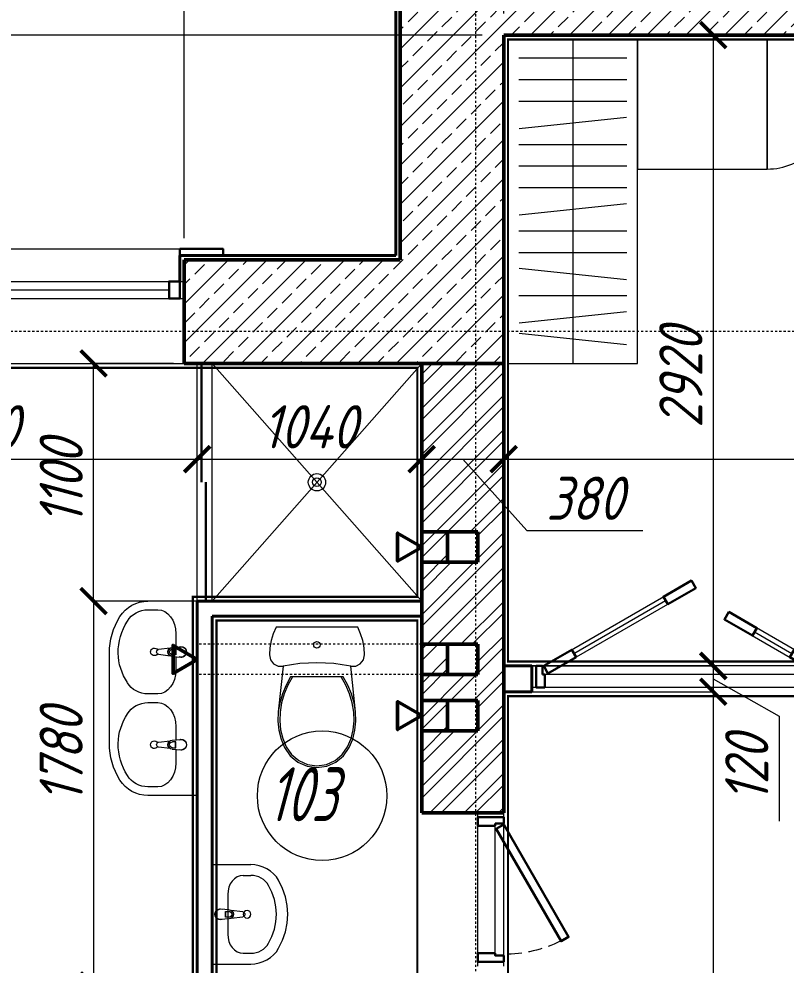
# Model space of a CAD drawing. Header units: millimetres. Extents: x 54 to 1314, y 20 to 614.
# Drawn here: x 179.57 to 215.1, y 526.27 to 570.07 of the extents above; entities that cross this region are included whole.
import ezdxf

# ---------------------------------------------------------------- set-up
doc = ezdxf.new("R2010")
doc.units = ezdxf.units.MM
for name, pattern in [('ACAD_ISO02W100', [15, 12, -3]), ('CENTER2', [1.125, 0.75, -0.125, 0.125, -0.125]), ('невидимая', [9.525, 6.35, -3.175])]:
    doc.linetypes.add(name, pattern=pattern)
for name, color, linetype, lineweight in [('A_ДВЕРИ', 106, 'Continuous', 30), ('A_ОКНА', 4, 'Continuous', 13), ('A_ПЕРЕГОР', 213, 'Continuous', 40), ('A_РАЗМ.ОСНОВНЫЕ', 4, 'Continuous', 13), ('A_САНТЕХ', 42, 'Continuous', 13), ('A_СТЕНЫ', 13, 'Continuous', 50), ('А_ВТОРОЙ ПЛАН', 241, 'Continuous', 9), ('А_КИРПИЧ ОБЛИЦ.', 250, 'Continuous', 30), ('А_МАРК.ПОМЕЩЕНИЙ', 173, 'Continuous', 20), ('А_МЕБЕЛЬ', 36, 'Continuous', 9), ('А_МОНОЛИТНЫЙ Ж.Б.', 5, 'Continuous', 50), ('А_НЕВИДИМЫЕ', 8, 'ACAD_ISO02W100', 9), ('А_ОК.ПЕРЕПЛЕТ', 4, 'Continuous', 30), ('А_ПЕРВЫЙ ПЛАН', 102, 'Continuous', 15), ('А_САНТЕХ', 151, 'Continuous', 13), ('А_СТЕНЫ ГАЗОБЕТОН', 5, 'Continuous', 50), ('А_СТЕНЫ КИРПИЧ', 5, 'Continuous', 50), ('А_ШТУКАТУРКА ФАСАД', 7, 'Continuous', 15), ('ОСИ', 40, 'CENTER2', 18)]:
    doc.layers.add(name, color=color, linetype=linetype, lineweight=lineweight)
doc.styles.add('ROMANS', font='romans.shx', dxfattribs={"width": 0.8, "oblique": 15})
doc.styles.add('SPDS', font='romans.shx', dxfattribs={"width": 0.85, "oblique": 15})
doc.dimstyles.new('100', dxfattribs={"dimtxt": 2, "dimasz": 1.2, "dimexe": 0, "dimexo": 1, "dimgap": 0.5, "dimtad": 1, "dimdec": 0, "dimlfac": 100, "dimdsep": 46, "dimtxsty": 'ROMANS', "dimblk1": 'ARCHTICK', "dimblk2": 'ARCHTICK', "dimsah": 1, "dimcen": 2, "dimclrd": 256, "dimclre": 256, "dimclrt": 256, "dimadec": 0, "dimazin": 2, "dimtfac": 1, "dimtdec": 0, "dimtmove": 1, "dimatfit": 3, "dimfxl": 1, "dimtvp": 1.5, "dimtolj": 1, "dimtzin": 0, "dimlwd": -1, "dimlwe": -1, "dimarcsym": 0})

# ---------------------------------------------------------------- blocks, each defined once
blk = doc.blocks.new('УН.')
at = {"layer": 'A_САНТЕХ'}
for p, q in [((2566.758, 1201.264), (2566.624, 1200.956)), ((2570.536, 1201.264), (2566.758, 1201.264)), ((2570.671, 1200.956), (2570.536, 1201.264)), ((2566.526, 1200.635), (2566.467, 1200.304)), ((2566.624, 1200.956), (2566.526, 1200.635)), ((2570.768, 1200.635), (2570.671, 1200.956)), ((2570.828, 1200.304), (2570.768, 1200.635)), ((2566.467, 1200.304), (2566.447, 1199.969)), ((2570.847, 1199.969), (2570.828, 1200.304)), ((2566.447, 1199.969), (2566.499, 1199.742)), ((2566.499, 1199.742), (2566.642, 1199.559)), ((2570.652, 1199.559), (2570.796, 1199.742)), ((2570.796, 1199.742), (2570.847, 1199.969)), ((2566.642, 1199.559), (2566.851, 1199.455)), ((2566.851, 1199.455), (2567.085, 1199.45)), ((2567.085, 1199.45), (2566.857, 1197.334)), ((2570.21, 1199.45), (2570.443, 1199.455)), ((2570.438, 1197.334), (2570.21, 1199.45)), ((2570.443, 1199.455), (2570.652, 1199.559)), ((2567.426, 1198.957), (2567.215, 1198.578)), ((2567.522, 1198.957), (2567.304, 1198.578)), ((2569.868, 1198.957), (2567.426, 1198.957)), ((2569.991, 1198.578), (2569.772, 1198.957)), ((2570.08, 1198.578), (2569.868, 1198.957)), ((2567.215, 1198.578), (2567.048, 1198.178)), ((2567.304, 1198.578), (2567.132, 1198.176)), ((2570.162, 1198.176), (2569.991, 1198.578)), ((2570.247, 1198.178), (2570.08, 1198.578)), ((2567.048, 1198.178), (2566.928, 1197.761)), ((2567.132, 1198.176), (2567.009, 1197.756)), ((2570.285, 1197.756), (2570.162, 1198.176)), ((2570.367, 1197.761), (2570.247, 1198.178)), ((2566.928, 1197.761), (2566.857, 1197.334)), ((2567.009, 1197.756), (2566.937, 1197.325)), ((2570.358, 1197.325), (2570.285, 1197.756)), ((2570.438, 1197.334), (2570.367, 1197.761)), ((2566.857, 1197.334), (2566.842, 1196.911)), ((2566.937, 1197.325), (2566.922, 1196.914)), ((2570.372, 1196.914), (2570.358, 1197.325)), ((2570.453, 1196.911), (2570.438, 1197.334)), ((2566.842, 1196.911), (2566.887, 1196.49)), ((2566.922, 1196.914), (2566.966, 1196.504)), ((2570.329, 1196.504), (2570.372, 1196.914)), ((2570.408, 1196.49), (2570.453, 1196.911)), ((2566.887, 1196.49), (2566.991, 1196.08)), ((2566.966, 1196.504), (2567.067, 1196.105)), ((2570.227, 1196.105), (2570.329, 1196.504)), ((2570.304, 1196.08), (2570.408, 1196.49)), ((2566.991, 1196.08), (2567.152, 1195.688)), ((2567.067, 1196.105), (2567.224, 1195.724)), ((2570.07, 1195.724), (2570.227, 1196.105)), ((2570.143, 1195.688), (2570.304, 1196.08)), ((2567.152, 1195.688), (2567.413, 1195.308)), ((2567.224, 1195.724), (2567.472, 1195.362)), ((2567.413, 1195.308), (2567.768, 1195.014)), ((2567.472, 1195.362), (2567.81, 1195.082)), ((2569.485, 1195.082), (2569.823, 1195.362)), ((2569.527, 1195.014), (2569.882, 1195.308)), ((2569.823, 1195.362), (2570.07, 1195.724)), ((2569.882, 1195.308), (2570.143, 1195.688)), ((2567.768, 1195.014), (2568.19, 1194.828)), ((2567.81, 1195.082), (2568.212, 1194.905)), ((2568.212, 1194.905), (2568.647, 1194.844)), ((2568.647, 1194.844), (2569.083, 1194.905)), ((2569.083, 1194.905), (2569.485, 1195.082)), ((2569.105, 1194.828), (2569.527, 1195.014)), ((2568.19, 1194.828), (2568.647, 1194.764)), ((2568.647, 1194.764), (2569.105, 1194.828))]:
    blk.add_line(p, q, dxfattribs=at)
blk.add_lwpolyline([(2570.21, 1199.45), (2569.823, 1199.519), (2569.433, 1199.568), (2569.04, 1199.597), (2568.647, 1199.607), (2568.254, 1199.597), (2567.862, 1199.568), (2567.472, 1199.519), (2567.085, 1199.45)], dxfattribs=at)
blk.add_circle((2568.647, 1200.438), 0.15, dxfattribs=at)
blk = doc.blocks.new('УМ.')
at = {"layer": 'A_САНТЕХ'}
for p, q in [((2574.897, 1190.064), (2573.115, 1190.064)), ((2574.897, 1190.064), (2574.897, 1185.464)), ((2573.472, 1189.564), (2573.115, 1189.564)), ((2574.179, 1188.675), (2574.179, 1186.853)), ((2573.485, 1187.875), (2574.015, 1187.941)), ((2574.11, 1187.974), (2574.513, 1188.003)), ((2574.28, 1187.9), (2574.131, 1187.9)), ((2574.273, 1187.628), (2574.273, 1187.9)), ((2574.28, 1187.628), (2574.28, 1187.9)), ((2574.513, 1188.003), (2574.562, 1188.002)), ((2574.015, 1187.587), (2573.485, 1187.653)), ((2574.11, 1187.554), (2574.513, 1187.525)), ((2574.131, 1187.628), (2574.28, 1187.628)), ((2574.513, 1187.525), (2574.563, 1187.526)), ((2574.18, 1186.853), (2574.179, 1186.853)), ((2573.472, 1185.964), (2573.115, 1185.964)), ((2574.897, 1185.464), (2573.115, 1185.464))]:
    blk.add_line(p, q, dxfattribs=at)
for points in [[(2571.821, 1189.338), (2571.926, 1189.495), (2572.053, 1189.638), (2572.199, 1189.763), (2572.362, 1189.869), (2572.538, 1189.953), (2572.725, 1190.014), (2572.918, 1190.052), (2573.115, 1190.064)], [(2571.821, 1186.191), (2571.638, 1186.562), (2571.505, 1186.953), (2571.424, 1187.355), (2571.397, 1187.764), (2571.424, 1188.173), (2571.505, 1188.576), (2571.638, 1188.966), (2571.821, 1189.338)], [(2572.287, 1189.099), (2572.354, 1189.2), (2572.436, 1189.291), (2572.529, 1189.371), (2572.633, 1189.439), (2572.746, 1189.493), (2572.865, 1189.532), (2572.989, 1189.556), (2573.115, 1189.564)], [(2573.472, 1189.564), (2573.61, 1189.547), (2573.743, 1189.497), (2573.865, 1189.414), (2573.972, 1189.304), (2574.06, 1189.169), (2574.126, 1189.015), (2574.166, 1188.849), (2574.18, 1188.675)], [(2572.287, 1186.429), (2572.132, 1186.745), (2572.019, 1187.076), (2571.95, 1187.417), (2571.928, 1187.764), (2571.95, 1188.111), (2572.019, 1188.453), (2572.132, 1188.784), (2572.287, 1189.099)], [(2574.18, 1186.853), (2574.166, 1186.68), (2574.126, 1186.513), (2574.06, 1186.359), (2573.972, 1186.225), (2573.865, 1186.114), (2573.743, 1186.032), (2573.61, 1185.981), (2573.472, 1185.964)], [(2573.115, 1185.464), (2572.918, 1185.477), (2572.725, 1185.514), (2572.538, 1185.575), (2572.362, 1185.66), (2572.199, 1185.765), (2572.053, 1185.891), (2571.926, 1186.033), (2571.821, 1186.191)], [(2573.115, 1185.964), (2572.989, 1185.972), (2572.865, 1185.996), (2572.746, 1186.035), (2572.633, 1186.089), (2572.529, 1186.157), (2572.436, 1186.237), (2572.354, 1186.328), (2572.287, 1186.429)]]:
    blk.add_lwpolyline(points, dxfattribs=at)
blk.add_circle((2573.286, 1187.764), 0.175, dxfattribs=at)
for centre, radius, start, end in [((2573.499, 1187.764), 0.112, 97.1389, 262.8611), ((2574.129, 1187.764), 0.211, 95.1696, 264.8304), ((2574.136, 1187.764), 0.211, 95.1696, 264.8304), ((2574.131, 1187.764), 0.136, 90, 270), ((2574.529, 1187.764), 0.25, 249.2856, 110.7144), ((2574.529, 1187.764), 0.24, 278.1033, 82.1626)]:
    blk.add_arc(centre, radius, start, end, dxfattribs=at)
blk = doc.blocks.new('раковина дуплет')
at = {"layer": 'A_САНТЕХ'}
for p, q in [((1604.08, -10140.353), (1599.901, -10140.353)), ((1597.491, -10144.417), (1597.491, -10142.141)), ((1597.893, -10142.141), (1597.893, -10142.596)), ((1601.79, -10142.596), (1601.79, -10142.141)), ((1602.192, -10142.141), (1602.192, -10142.596)), ((1606.089, -10142.596), (1606.089, -10142.141)), ((1606.491, -10144.417), (1606.491, -10142.141)), ((1599.664, -10143.163), (1599.731, -10142.634)), ((1599.953, -10142.634), (1600.019, -10143.163)), ((1604.029, -10142.634), (1603.962, -10143.163)), ((1604.317, -10143.163), (1604.251, -10142.634)), ((1599.001, -10143.438), (1599.619, -10143.438)), ((1599.632, -10143.259), (1599.603, -10143.661)), ((1599.706, -10143.28), (1599.706, -10143.429)), ((1599.706, -10143.422), (1599.978, -10143.422)), ((1599.706, -10143.429), (1599.978, -10143.429)), ((1599.978, -10143.429), (1599.978, -10143.28)), ((1600.052, -10143.259), (1600.081, -10143.661)), ((1600.065, -10143.438), (1600.681, -10143.438)), ((1603.3, -10143.438), (1603.917, -10143.438)), ((1603.93, -10143.259), (1603.901, -10143.661)), ((1604.004, -10143.429), (1604.004, -10143.28)), ((1604.276, -10143.422), (1604.004, -10143.422)), ((1604.276, -10143.429), (1604.004, -10143.429)), ((1604.276, -10143.28), (1604.276, -10143.429)), ((1604.35, -10143.259), (1604.379, -10143.661)), ((1604.363, -10143.438), (1604.98, -10143.438)), ((1599.603, -10143.661), (1599.604, -10143.712)), ((1600.081, -10143.661), (1600.08, -10143.711)), ((1603.901, -10143.661), (1603.902, -10143.711)), ((1604.379, -10143.661), (1604.378, -10143.712)), ((1597.491, -10144.417), (1606.491, -10144.417))]:
    blk.add_line(p, q, dxfattribs=at)
for centre, radius, start, end in [((1599.842, -10142.435), 0.175, 301.6368, 238.3632), ((1604.14, -10142.435), 0.175, 301.6368, 238.3632), ((1599.842, -10142.648), 0.112, 7.1389, 172.8611), ((1604.14, -10142.648), 0.112, 7.1389, 172.8611), ((1599.842, -10143.278), 0.211, 5.1696, 174.8304), ((1599.842, -10143.284), 0.211, 5.1696, 174.8304), ((1599.842, -10143.28), 0.136, 0, 180), ((1604.14, -10143.278), 0.211, 5.1696, 174.8304), ((1604.14, -10143.284), 0.211, 5.1696, 174.8304), ((1604.14, -10143.28), 0.136, 0, 180), ((1599.842, -10143.678), 0.25, 159.2856, 20.7144), ((1604.14, -10143.678), 0.25, 159.2856, 20.7144), ((1599.842, -10143.678), 0.24, 188.1033, 352.1626), ((1604.14, -10143.678), 0.24, 187.8374, 351.8967)]:
    blk.add_arc(centre, radius, start, end, dxfattribs=at)
for centre, major_axis, ratio, start_param, end_param in [((1599.901, -10143.604), (0, -3.251), 0.98865, 3.141593, 3.698192), ((1604.08, -10143.604), (0, -3.251), 0.98865, 2.584993, 3.141593), ((1599.001, -10142.141), (0, -1.528), 0.98865, 3.698192, 4.712389), ((1599.901, -10143.604), (0, -2.845), 0.98865, 3.141593, 3.698192), ((1599.841, -10143.391), (0, -2.632), 0.98865, 2.561846, 3.118445), ((1604.14, -10143.391), (0, -2.632), 0.98865, 3.164769, 3.721368), ((1604.08, -10143.604), (0, -2.845), 0.98865, 2.584993, 3.141593), ((1604.98, -10142.141), (0, -1.528), 0.98865, 1.570796, 2.584993), ((1599.001, -10142.141), (0, -1.122), 0.98865, 3.698192, 4.712389), ((1600.681, -10142.141), (0, -1.122), 0.98865, 1.570796, 2.584993), ((1603.3, -10142.141), (0, -1.122), 0.98865, 3.698192, 4.712389), ((1604.98, -10142.141), (0, -1.122), 0.98865, 1.570796, 2.584993), ((1599.001, -10142.596), (1.109, 0), 0.758611, 3.141593, 4.712389), ((1600.681, -10142.596), (1.109, 0), 0.758611, 4.712389, 6.283185), ((1603.3, -10142.596), (1.109, 0), 0.758611, 3.141593, 4.712389), ((1604.98, -10142.596), (1.109, 0), 0.758611, 4.712389, 6.283185)]:
    blk.add_ellipse(centre, major_axis=major_axis, ratio=ratio, start_param=start_param, end_param=end_param, dxfattribs=at)
blk = doc.blocks.new('Двери 710х2100')
at = {"layer": 'A_ДВЕРИ', "lineweight": 9}
for p, q in [((-1, -6.5), (-1, 0.6)), ((0.2, -6.5), (0.2, 0.6)), ((-0.6, -6), (-0.6, 0.1))]:
    blk.add_line(p, q, dxfattribs=at)
at = {"layer": 'A_ДВЕРИ'}
for points in [[(-1, 0.05), (-4, -5.146), (-3.654, -5.346), (-0.654, -0.15)], [(-0.6, 0.1), (-0.6, 0), (0.2, 0), (0.2, 0.4), (-1, 0.4), (-1, 0.1)]]:
    blk.add_lwpolyline(points, close=True, dxfattribs=at)
blk.add_lwpolyline([(-1, -6), (-0.6, -6), (-0.6, -5.9), (0.2, -5.9), (0.2, -6.3), (-1, -6.3), (-1, -6)], dxfattribs=at)
at = {"layer": 'A_ДВЕРИ', "linetype": 'невидимая', "lineweight": 9, "ltscale": 0.1}
blk.add_arc((-1, 0.05), 6, 243.8225, 270, dxfattribs=at)
blk = doc.blocks.new('Дв 2 ст 14х21')
at = {"layer": 'A_ДВЕРИ', "color": 4, "lineweight": 20}
for p, q in [((1.349, 1.577), (5.593, 4.027)), ((9.719, 2.577), (11.451, 1.577))]:
    blk.add_line(p, q, dxfattribs=at)
at = {"layer": 'A_ДВЕРИ', "lineweight": 9}
for p, q in [((13.4, 1), (-0.6, 1)), ((12.9, 0.6), (-0.1, 0.6)), ((13.4, 0), (-0.6, 0))]:
    blk.add_line(p, q, dxfattribs=at)
for points in [[(-0.05, 1), (6.792, 4.95), (6.992, 4.604), (0.15, 0.654)], [(12.85, 1), (8.52, 3.5), (8.32, 3.154), (12.65, 0.654)]]:
    blk.add_lwpolyline(points, close=True, dxfattribs=at)
at = {"layer": 'A_ДВЕРИ'}
for points in [[(5.693, 3.854), (6.992, 4.604), (6.792, 4.95), (5.493, 4.2)], [(8.52, 3.5), (9.819, 2.75), (9.619, 2.404), (8.32, 3.154)], [(0.15, 0.654), (1.449, 1.404), (1.249, 1.75), (-0.05, 1)], [(11.551, 1.75), (12.85, 1), (12.65, 0.654), (11.351, 1.404)], [(-0.1, 0.6), (0, 0.6), (0, 0), (-0.4, 0), (-0.4, 1), (-0.1, 1)]]:
    blk.add_lwpolyline(points, close=True, dxfattribs=at)
blk.add_lwpolyline([(12.9, 1), (12.9, 0.6), (12.8, 0.6), (12.8, 0), (13.2, 0), (13.2, 1), (12.9, 1)], dxfattribs=at)
blk = doc.blocks.new('_ARCHTICK')
at = {"color": 0, "linetype": 'ByBlock', "const_width": 0.15}
blk.add_lwpolyline([(-0.5, -0.5), (0.5, 0.5)], dxfattribs=at)
blk = doc.blocks.new('*D272')
at = {"layer": 'A_РАЗМ.ОСНОВНЫЕ', "transparency": 16777216}
for p, q in [((209.525, 569.317), (211.73, 569.317)), ((211.73, 569.317), (211.73, 540.117)), ((203.025, 540.117), (211.73, 540.117))]:
    blk.add_line(p, q, dxfattribs=at)
at = {"layer": 'Defpoints', "color": 0, "transparency": 16777216}
for p in [(208.525, 569.317), (202.025, 540.117), (211.73, 540.117)]:
    blk.add_point(p, dxfattribs=at)
at = {"layer": 'A_РАЗМ.ОСНОВНЫЕ', "transparency": 16777216, "xscale": 1.2, "yscale": 1.2, "zscale": 1.2}
for p, rotation in [((211.73, 569.317), 90), ((211.73, 540.117), 270)]:
    blk.add_blockref('_ARCHTICK', p, dxfattribs=dict(at, rotation=rotation))
at = {"layer": 'A_РАЗМ.ОСНОВНЫЕ', "transparency": 16777216, "insert": (210.23, 553.458), "char_height": 2, "attachment_point": 5, "rotation": 90, "style": 'ROMANS'}
blk.add_mtext('\\A1;2920', dxfattribs=at)
blk = doc.blocks.new('*D273')
at = {"layer": 'A_РАЗМ.ОСНОВНЫЕ', "transparency": 16777216}
for p, q in [((203.025, 540.117), (211.73, 540.117)), ((211.73, 540.117), (211.73, 538.917)), ((211.73, 539.517), (214.78, 537.79)), ((203.025, 538.917), (211.73, 538.917)), ((214.78, 537.79), (214.78, 532.927))]:
    blk.add_line(p, q, dxfattribs=at)
at = {"layer": 'Defpoints', "color": 0, "transparency": 16777216}
for p in [(202.025, 540.117), (202.025, 538.917), (211.73, 538.917)]:
    blk.add_point(p, dxfattribs=at)
at = {"layer": 'A_РАЗМ.ОСНОВНЫЕ', "transparency": 16777216, "xscale": 1.2, "yscale": 1.2, "zscale": 1.2}
for p, rotation in [((211.73, 540.117), 90), ((211.73, 538.917), 270)]:
    blk.add_blockref('_ARCHTICK', p, dxfattribs=dict(at, rotation=rotation))
at = {"layer": 'A_РАЗМ.ОСНОВНЫЕ', "transparency": 16777216, "insert": (213.28, 535.358), "char_height": 2, "attachment_point": 5, "rotation": 90, "style": 'ROMANS'}
blk.add_mtext('\\A1;120', dxfattribs=at)
blk = doc.blocks.new('*D274')
at = {"layer": 'A_РАЗМ.ОСНОВНЫЕ', "transparency": 16777216}
for p, q in [((203.025, 538.917), (211.73, 538.917)), ((211.73, 538.917), (211.73, 451.717)), ((210.225, 451.717), (211.73, 451.717))]:
    blk.add_line(p, q, dxfattribs=at)
at = {"layer": 'Defpoints', "color": 0, "transparency": 16777216}
for p in [(202.025, 538.917), (209.225, 451.717), (211.73, 451.717)]:
    blk.add_point(p, dxfattribs=at)
at = {"layer": 'A_РАЗМ.ОСНОВНЫЕ', "transparency": 16777216, "xscale": 1.2, "yscale": 1.2, "zscale": 1.2}
for p, rotation in [((211.73, 538.917), 90), ((211.73, 451.717), 270)]:
    blk.add_blockref('_ARCHTICK', p, dxfattribs=dict(at, rotation=rotation))
at = {"layer": 'A_РАЗМ.ОСНОВНЫЕ', "transparency": 16777216, "insert": (210.23, 487.833), "char_height": 2, "attachment_point": 5, "rotation": 90, "style": 'ROMANS'}
blk.add_mtext('\\A1;8720', dxfattribs=at)
blk = doc.blocks.new('*D275')
at = {"layer": 'A_РАЗМ.ОСНОВНЫЕ', "transparency": 16777216}
for p, q in [((159.025, 553.117), (159.025, 549.686)), ((159.025, 549.686), (187.825, 549.686)), ((187.825, 544.117), (187.825, 549.686))]:
    blk.add_line(p, q, dxfattribs=at)
at = {"layer": 'Defpoints', "color": 0, "transparency": 16777216}
for p in [(159.025, 554.117), (187.825, 549.686), (187.825, 543.117)]:
    blk.add_point(p, dxfattribs=at)
at = {"layer": 'A_РАЗМ.ОСНОВНЫЕ', "transparency": 16777216, "xscale": 1.2, "yscale": 1.2, "zscale": 1.2, "rotation": 180}
blk.add_blockref('_ARCHTICK', (159.025, 549.686), dxfattribs=at)
at = {"layer": 'A_РАЗМ.ОСНОВНЫЕ', "transparency": 16777216, "xscale": 1.2, "yscale": 1.2, "zscale": 1.2}
blk.add_blockref('_ARCHTICK', (187.825, 549.686), dxfattribs=at)
at = {"layer": 'A_РАЗМ.ОСНОВНЫЕ', "transparency": 16777216, "insert": (177.184, 551.186), "char_height": 2, "attachment_point": 5, "style": 'ROMANS'}
blk.add_mtext('\\A1;2880', dxfattribs=at)
blk = doc.blocks.new('*D276')
at = {"layer": 'A_РАЗМ.ОСНОВНЫЕ', "transparency": 16777216}
for p, q in [((186.825, 543.117), (183.029, 543.117)), ((183.029, 543.117), (183.029, 525.317)), ((186.825, 525.317), (183.029, 525.317))]:
    blk.add_line(p, q, dxfattribs=at)
at = {"layer": 'Defpoints', "color": 0, "transparency": 16777216}
for p in [(187.825, 543.117), (183.029, 525.317), (187.825, 525.317)]:
    blk.add_point(p, dxfattribs=at)
at = {"layer": 'A_РАЗМ.ОСНОВНЫЕ', "transparency": 16777216, "xscale": 1.2, "yscale": 1.2, "zscale": 1.2}
for p, rotation in [((183.029, 543.117), 90), ((183.029, 525.317), 270)]:
    blk.add_blockref('_ARCHTICK', p, dxfattribs=dict(at, rotation=rotation))
at = {"layer": 'A_РАЗМ.ОСНОВНЫЕ', "transparency": 16777216, "insert": (181.529, 535.966), "char_height": 2, "attachment_point": 5, "rotation": 90, "style": 'ROMANS'}
blk.add_mtext('\\A1;1780', dxfattribs=at)
blk = doc.blocks.new('*D281')
at = {"layer": 'A_РАЗМ.ОСНОВНЫЕ', "transparency": 16777216}
for p, q in [((198.225, 553.117), (198.225, 549.686)), ((198.225, 549.686), (202.025, 549.686)), ((200.125, 549.686), (203.097, 546.377)), ((202.025, 547.73), (202.025, 549.686)), ((203.097, 546.377), (208.467, 546.377))]:
    blk.add_line(p, q, dxfattribs=at)
at = {"layer": 'Defpoints', "color": 0, "transparency": 16777216}
for p in [(198.225, 554.117), (202.025, 549.686), (202.025, 546.73)]:
    blk.add_point(p, dxfattribs=at)
at = {"layer": 'A_РАЗМ.ОСНОВНЫЕ', "transparency": 16777216, "xscale": 1.2, "yscale": 1.2, "zscale": 1.2, "rotation": 180}
blk.add_blockref('_ARCHTICK', (198.225, 549.686), dxfattribs=at)
at = {"layer": 'A_РАЗМ.ОСНОВНЫЕ', "transparency": 16777216, "xscale": 1.2, "yscale": 1.2, "zscale": 1.2}
blk.add_blockref('_ARCHTICK', (202.025, 549.686), dxfattribs=at)
at = {"layer": 'A_РАЗМ.ОСНОВНЫЕ', "transparency": 16777216, "insert": (205.782, 547.877), "char_height": 2, "attachment_point": 5, "style": 'ROMANS'}
blk.add_mtext('\\A1;380', dxfattribs=at)
blk = doc.blocks.new('*D282')
at = {"layer": 'A_РАЗМ.ОСНОВНЫЕ', "transparency": 16777216}
for p, q in [((202.025, 547.73), (202.025, 549.686)), ((202.025, 549.686), (247.425, 549.686)), ((247.425, 546.017), (247.425, 549.686))]:
    blk.add_line(p, q, dxfattribs=at)
at = {"layer": 'Defpoints', "color": 0, "transparency": 16777216}
for p in [(247.425, 549.686), (202.025, 546.73), (247.425, 545.017)]:
    blk.add_point(p, dxfattribs=at)
at = {"layer": 'A_РАЗМ.ОСНОВНЫЕ', "transparency": 16777216, "xscale": 1.2, "yscale": 1.2, "zscale": 1.2, "rotation": 180}
blk.add_blockref('_ARCHTICK', (202.025, 549.686), dxfattribs=at)
at = {"layer": 'A_РАЗМ.ОСНОВНЫЕ', "transparency": 16777216, "xscale": 1.2, "yscale": 1.2, "zscale": 1.2}
blk.add_blockref('_ARCHTICK', (247.425, 549.686), dxfattribs=at)
at = {"layer": 'A_РАЗМ.ОСНОВНЫЕ', "transparency": 16777216, "insert": (224.725, 551.186), "char_height": 2, "attachment_point": 5, "style": 'ROMANS'}
blk.add_mtext('\\A1;4540', dxfattribs=at)
blk = doc.blocks.new('*D291')
at = {"layer": 'A_РАЗМ.ОСНОВНЫЕ', "transparency": 16777216}
for p, q in [((187.825, 544.117), (187.825, 549.686)), ((187.825, 549.686), (198.225, 549.686)), ((198.225, 544.117), (198.225, 549.686))]:
    blk.add_line(p, q, dxfattribs=at)
at = {"layer": 'Defpoints', "color": 0, "transparency": 16777216}
for p in [(198.225, 549.686), (187.825, 543.117), (198.225, 543.117)]:
    blk.add_point(p, dxfattribs=at)
at = {"layer": 'A_РАЗМ.ОСНОВНЫЕ', "transparency": 16777216, "xscale": 1.2, "yscale": 1.2, "zscale": 1.2, "rotation": 180}
blk.add_blockref('_ARCHTICK', (187.825, 549.686), dxfattribs=at)
at = {"layer": 'A_РАЗМ.ОСНОВНЫЕ', "transparency": 16777216, "xscale": 1.2, "yscale": 1.2, "zscale": 1.2}
blk.add_blockref('_ARCHTICK', (198.225, 549.686), dxfattribs=at)
at = {"layer": 'A_РАЗМ.ОСНОВНЫЕ', "transparency": 16777216, "insert": (193.025, 551.186), "char_height": 2, "attachment_point": 5, "style": 'ROMANS'}
blk.add_mtext('\\A1;1040', dxfattribs=at)
blk = doc.blocks.new('*D297')
at = {"layer": 'A_РАЗМ.ОСНОВНЫЕ', "transparency": 16777216}
for p, q in [((186.725, 554.117), (183.029, 554.117)), ((183.029, 543.117), (183.029, 554.117)), ((186.825, 543.117), (183.029, 543.117))]:
    blk.add_line(p, q, dxfattribs=at)
at = {"layer": 'Defpoints', "color": 0, "transparency": 16777216}
for p in [(183.029, 554.117), (187.725, 554.117), (187.825, 543.117)]:
    blk.add_point(p, dxfattribs=at)
at = {"layer": 'A_РАЗМ.ОСНОВНЫЕ', "transparency": 16777216, "xscale": 1.2, "yscale": 1.2, "zscale": 1.2}
for p, rotation in [((183.029, 554.117), 90), ((183.029, 543.117), 270)]:
    blk.add_blockref('_ARCHTICK', p, dxfattribs=dict(at, rotation=rotation))
at = {"layer": 'A_РАЗМ.ОСНОВНЫЕ', "transparency": 16777216, "insert": (181.529, 548.617), "char_height": 2, "attachment_point": 5, "rotation": 90, "style": 'ROMANS'}
blk.add_mtext('\\A1;1100', dxfattribs=at)
blk = doc.blocks.new('*D310')
at = {"layer": 'A_РАЗМ.ОСНОВНЫЕ', "transparency": 16777216}
for p, q in [((142.067, 570.817), (147.54, 570.817)), ((147.54, 570.817), (147.54, 569.317)), ((147.54, 570.067), (144.29, 569.407)), ((144.29, 569.407), (144.29, 564.545)), ((201.025, 569.317), (147.54, 569.317))]:
    blk.add_line(p, q, dxfattribs=at)
at = {"layer": 'Defpoints', "color": 0, "transparency": 16777216}
for p in [(141.067, 570.817), (147.54, 569.317), (202.025, 569.317)]:
    blk.add_point(p, dxfattribs=at)
at = {"layer": 'A_РАЗМ.ОСНОВНЫЕ', "transparency": 16777216, "xscale": 1.2, "yscale": 1.2, "zscale": 1.2}
for p, rotation in [((147.54, 570.817), 90), ((147.54, 569.317), 270)]:
    blk.add_blockref('_ARCHTICK', p, dxfattribs=dict(at, rotation=rotation))
at = {"layer": 'A_РАЗМ.ОСНОВНЫЕ', "transparency": 16777216, "insert": (142.79, 566.976), "char_height": 2, "attachment_point": 5, "rotation": 90, "style": 'ROMANS'}
blk.add_mtext('\\A1;150', dxfattribs=at)
blk = doc.blocks.new('*D311')
at = {"layer": 'A_РАЗМ.ОСНОВНЫЕ', "transparency": 16777216}
for p, q in [((201.025, 569.317), (147.54, 569.317)), ((147.54, 569.317), (147.54, 558.917)), ((153.225, 558.917), (147.54, 558.917))]:
    blk.add_line(p, q, dxfattribs=at)
at = {"layer": 'Defpoints', "color": 0, "transparency": 16777216}
for p in [(202.025, 569.317), (147.54, 558.917), (154.225, 558.917)]:
    blk.add_point(p, dxfattribs=at)
at = {"layer": 'A_РАЗМ.ОСНОВНЫЕ', "transparency": 16777216, "xscale": 1.2, "yscale": 1.2, "zscale": 1.2}
for p, rotation in [((147.54, 569.317), 90), ((147.54, 558.917), 270)]:
    blk.add_blockref('_ARCHTICK', p, dxfattribs=dict(at, rotation=rotation))
at = {"layer": 'A_РАЗМ.ОСНОВНЫЕ', "transparency": 16777216, "insert": (146.04, 564.117), "char_height": 2, "attachment_point": 5, "rotation": 90, "style": 'ROMANS'}
blk.add_mtext('\\A1;1040', dxfattribs=at)
blk = doc.blocks.new('*D331')
at = {"layer": 'A_РАЗМ.ОСНОВНЫЕ', "transparency": 16777216}
for p, q in [((176.225, 587.389), (177.288, 590.639)), ((177.288, 590.639), (182.581, 590.639)), ((174.225, 559.917), (174.225, 587.389)), ((174.225, 587.389), (178.225, 587.389)), ((178.225, 559.917), (178.225, 587.389))]:
    blk.add_line(p, q, dxfattribs=at)
at = {"layer": 'Defpoints', "color": 0, "transparency": 16777216}
for p in [(178.225, 587.389), (174.225, 558.917), (178.225, 558.917)]:
    blk.add_point(p, dxfattribs=at)
at = {"layer": 'A_РАЗМ.ОСНОВНЫЕ', "transparency": 16777216, "xscale": 1.2, "yscale": 1.2, "zscale": 1.2, "rotation": 180}
blk.add_blockref('_ARCHTICK', (174.225, 587.389), dxfattribs=at)
at = {"layer": 'A_РАЗМ.ОСНОВНЫЕ', "transparency": 16777216, "xscale": 1.2, "yscale": 1.2, "zscale": 1.2}
blk.add_blockref('_ARCHTICK', (178.225, 587.389), dxfattribs=at)
at = {"layer": 'A_РАЗМ.ОСНОВНЫЕ', "transparency": 16777216, "insert": (179.934, 592.139), "char_height": 2, "attachment_point": 5, "style": 'ROMANS'}
blk.add_mtext('\\A1;400', dxfattribs=at)
blk = doc.blocks.new('*D332')
at = {"layer": 'A_РАЗМ.ОСНОВНЫЕ', "transparency": 16777216}
for p, q in [((178.225, 559.917), (178.225, 587.389)), ((178.225, 587.389), (187.225, 587.389)), ((187.225, 559.917), (187.225, 587.389))]:
    blk.add_line(p, q, dxfattribs=at)
at = {"layer": 'Defpoints', "color": 0, "transparency": 16777216}
for p in [(187.225, 587.389), (178.225, 558.917), (187.225, 558.917)]:
    blk.add_point(p, dxfattribs=at)
at = {"layer": 'A_РАЗМ.ОСНОВНЫЕ', "transparency": 16777216, "xscale": 1.2, "yscale": 1.2, "zscale": 1.2, "rotation": 180}
blk.add_blockref('_ARCHTICK', (178.225, 587.389), dxfattribs=at)
at = {"layer": 'A_РАЗМ.ОСНОВНЫЕ', "transparency": 16777216, "xscale": 1.2, "yscale": 1.2, "zscale": 1.2}
blk.add_blockref('_ARCHTICK', (187.225, 587.389), dxfattribs=at)
at = {"layer": 'A_РАЗМ.ОСНОВНЫЕ', "transparency": 16777216, "insert": (182.725, 588.889), "char_height": 2, "attachment_point": 5, "style": 'ROMANS'}
blk.add_mtext('\\A1;900', dxfattribs=at)
blk = doc.blocks.new('*D333')
at = {"layer": 'A_РАЗМ.ОСНОВНЫЕ', "transparency": 16777216}
for p, q in [((187.225, 559.917), (187.225, 587.389)), ((187.225, 587.389), (197.225, 587.389)), ((197.225, 575.117), (197.225, 587.389))]:
    blk.add_line(p, q, dxfattribs=at)
at = {"layer": 'Defpoints', "color": 0, "transparency": 16777216}
for p in [(197.225, 587.389), (197.225, 574.117), (187.225, 558.917)]:
    blk.add_point(p, dxfattribs=at)
at = {"layer": 'A_РАЗМ.ОСНОВНЫЕ', "transparency": 16777216, "xscale": 1.2, "yscale": 1.2, "zscale": 1.2, "rotation": 180}
blk.add_blockref('_ARCHTICK', (187.225, 587.389), dxfattribs=at)
at = {"layer": 'A_РАЗМ.ОСНОВНЫЕ', "transparency": 16777216, "xscale": 1.2, "yscale": 1.2, "zscale": 1.2}
blk.add_blockref('_ARCHTICK', (197.225, 587.389), dxfattribs=at)
at = {"layer": 'A_РАЗМ.ОСНОВНЫЕ', "transparency": 16777216, "insert": (192.225, 588.889), "char_height": 2, "attachment_point": 5, "style": 'ROMANS'}
blk.add_mtext('\\A1;1000', dxfattribs=at)
blk = doc.blocks.new('*D346')
at = {"layer": 'A_РАЗМ.ОСНОВНЫЕ', "transparency": 16777216}
for p, q in [((201.375, 587.389), (202.26, 590.639)), ((202.26, 590.639), (207.122, 590.639)), ((200.725, 575.317), (200.725, 587.389)), ((200.725, 587.389), (202.025, 587.389)), ((202.025, 570.317), (202.025, 587.389))]:
    blk.add_line(p, q, dxfattribs=at)
at = {"layer": 'Defpoints', "color": 0, "transparency": 16777216}
for p in [(202.025, 587.389), (200.725, 574.317), (202.025, 569.317)]:
    blk.add_point(p, dxfattribs=at)
at = {"layer": 'A_РАЗМ.ОСНОВНЫЕ', "transparency": 16777216, "xscale": 1.2, "yscale": 1.2, "zscale": 1.2, "rotation": 180}
blk.add_blockref('_ARCHTICK', (200.725, 587.389), dxfattribs=at)
at = {"layer": 'A_РАЗМ.ОСНОВНЫЕ', "transparency": 16777216, "xscale": 1.2, "yscale": 1.2, "zscale": 1.2}
blk.add_blockref('_ARCHTICK', (202.025, 587.389), dxfattribs=at)
at = {"layer": 'A_РАЗМ.ОСНОВНЫЕ', "transparency": 16777216, "insert": (204.691, 592.139), "char_height": 2, "attachment_point": 5, "style": 'ROMANS'}
blk.add_mtext('\\A1;130', dxfattribs=at)
blk = doc.blocks.new('*D347')
at = {"layer": 'A_РАЗМ.ОСНОВНЫЕ', "transparency": 16777216}
for p, q in [((202.025, 570.317), (202.025, 587.389)), ((202.025, 587.389), (217.225, 587.389)), ((217.225, 575.117), (217.225, 587.389))]:
    blk.add_line(p, q, dxfattribs=at)
at = {"layer": 'Defpoints', "color": 0, "transparency": 16777216}
for p in [(217.225, 587.389), (217.225, 574.117), (202.025, 569.317)]:
    blk.add_point(p, dxfattribs=at)
at = {"layer": 'A_РАЗМ.ОСНОВНЫЕ', "transparency": 16777216, "xscale": 1.2, "yscale": 1.2, "zscale": 1.2, "rotation": 180}
blk.add_blockref('_ARCHTICK', (202.025, 587.389), dxfattribs=at)
at = {"layer": 'A_РАЗМ.ОСНОВНЫЕ', "transparency": 16777216, "xscale": 1.2, "yscale": 1.2, "zscale": 1.2}
blk.add_blockref('_ARCHTICK', (217.225, 587.389), dxfattribs=at)
at = {"layer": 'A_РАЗМ.ОСНОВНЫЕ', "transparency": 16777216, "insert": (209.625, 588.889), "char_height": 2, "attachment_point": 5, "style": 'ROMANS'}
blk.add_mtext('\\A1;1520', dxfattribs=at)

msp = doc.modelspace()

# ---------------------------------------------------------------- hatches: boundary and pattern name
at = {"layer": 'А_СТЕНЫ ГАЗОБЕТОН', "lineweight": 9, "ltscale": 100}
h = msp.add_hatch(dxfattribs=at)
h.set_pattern_fill('ANSI33', color=256, scale=0.2, style=0)
h.set_pattern_definition([(45, (288818.3103, -36472.056), (-0.898025612, 0.898025612), []), (45, (288819.2083, -36472.056), (-0.898025612, 0.898025612), [0.635, -0.3175])])
h.paths.add_polyline_path([(187.225, 554.117), (202.025, 554.117), (202.025, 569.317), (217.225, 569.317), (217.225, 574.117), (197.225, 574.117), (197.225, 558.917), (187.225, 558.917)])
at = {"layer": 'А_СТЕНЫ КИРПИЧ', "lineweight": 9, "ltscale": 100}
h = msp.add_hatch(dxfattribs=at)
h.set_pattern_fill('ANSI32', color=256, scale=3, style=0)
h.set_pattern_definition([(45, (289131.7297, -39028.4966), (-0.795495129, 0.795495129), []), (45, (289132.26, -39028.4966), (-0.795495129, 0.795495129), [])])
h.paths.add_polyline_path([(200.825, 538.517), (200.825, 537.117), (199.425, 537.117), (199.425, 538.517)])
h.paths.add_polyline_path([(199.425, 539.717), (199.425, 541.117), (200.825, 541.117), (200.825, 539.717)])
h.paths.add_polyline_path([(198.225, 554.117), (202.025, 554.117), (202.025, 533.317), (198.225, 533.317)])
h.paths.add_polyline_path([(200.825, 546.317), (200.825, 544.917), (199.425, 544.917), (199.425, 546.317)])

# ---------------------------------------------------------------- linework, layer by layer
at = {"layer": 'A_ОКНА'}
for p, q in [((178.225, 557.917), (187.225, 557.917)), ((186.525, 557.517), (178.925, 557.517)), ((178.225, 557.117), (187.225, 557.117))]:
    msp.add_line(p, q, dxfattribs=at)
at = {"layer": 'A_ПЕРЕГОР'}
for p, q in [((197.025, 559.117), (197.025, 574.317)), ((197.025, 559.117), (187.025, 559.117)), ((187.025, 557.917), (187.025, 559.117)), ((187.825, 524.117), (187.825, 543.117)), ((198.225, 543.117), (187.825, 543.117)), ((188.525, 525.317), (188.525, 542.417)), ((198.225, 542.417), (188.525, 542.417)), ((202.025, 540.117), (203.325, 540.117)), ((203.325, 538.917), (203.325, 540.117)), ((202.025, 538.917), (203.325, 538.917))]:
    msp.add_line(p, q, dxfattribs=at)
at = {"layer": 'A_СТЕНЫ', "ltscale": 100}
msp.add_line((187.225, 554.117), (187.225, 557.917), dxfattribs=at)
at = {"layer": 'Defpoints', "ltscale": 100, "const_width": 0.1}
for points in [[(202.225, 540.317), (247.225, 540.317), (247.225, 569.117), (202.225, 569.117)], [(159.225, 525.517), (187.625, 525.517), (187.625, 543.317), (198.025, 543.317), (198.025, 553.917), (159.225, 553.917)], [(188.725, 525.517), (198.025, 525.517), (198.025, 542.217), (188.725, 542.217)], [(202.225, 538.717), (202.225, 474.517), (203.525, 474.517), (203.525, 470.317), (202.225, 470.317), (202.225, 451.917), (247.225, 451.917), (247.225, 538.717)]]:
    msp.add_lwpolyline(points, close=True, dxfattribs=at)
at = {"layer": 'А_ВТОРОЙ ПЛАН'}
msp.add_line((202.025, 540.117), (203, 540.117), dxfattribs=at)
at = {"layer": 'А_МАРК.ПОМЕЩЕНИЙ'}
msp.add_circle((193.614, 534.105), 3, dxfattribs=at)
at = {"layer": 'А_МЕБЕЛЬ'}
for p, q in [((205.225, 569.117), (205.225, 554.117)), ((207.725, 568.245), (202.725, 568.245)), ((207.725, 567.245), (202.725, 567.245)), ((207.725, 566.245), (202.725, 566.245)), ((207.713, 565.507), (202.736, 564.984)), ((207.725, 564.245), (202.725, 564.245)), ((207.725, 563.245), (202.725, 563.245)), ((207.725, 562.245), (202.725, 562.245)), ((207.713, 561.507), (202.736, 560.984)), ((207.725, 560.245), (202.725, 560.245)), ((207.725, 559.245), (202.725, 559.245)), ((207.713, 557.984), (202.736, 558.507)), ((207.725, 557.245), (202.725, 557.245)), ((207.713, 556.507), (202.736, 555.984)), ((207.713, 554.984), (202.736, 555.507))]:
    msp.add_line(p, q, dxfattribs=at)
for points in [[(208.225, 554.117), (208.225, 569.117), (202.225, 569.117), (202.225, 554.117)], [(214.225, 563.117), (214.225, 569.117), (208.225, 569.117), (208.225, 563.117)]]:
    msp.add_lwpolyline(points, close=True, dxfattribs=at)
msp.add_lwpolyline([(217.225, 566.117), (217.225, 569.117), (214.225, 569.117), (214.225, 563.117), (214.225, 563.117, 0.414214)], format="xyb", close=True, dxfattribs=at)
at = {"layer": 'А_НЕВИДИМЫЕ', "ltscale": 0.0001}
for p, q in [((198.225, 541.117), (187.825, 541.117)), ((198.225, 539.717), (187.825, 539.717))]:
    msp.add_line(p, q, dxfattribs=at)
at = {"layer": 'А_ОК.ПЕРЕПЛЕТ'}
for p, q in [((188.025, 548.617), (188.025, 554.117)), ((188.225, 543.117), (188.225, 548.617))]:
    msp.add_line(p, q, dxfattribs=at)
msp.add_lwpolyline([(187.025, 557.917), (187.025, 557.117), (186.525, 557.117), (186.525, 557.917)], close=True, dxfattribs=at)
at = {"layer": 'А_ПЕРВЫЙ ПЛАН', "ltscale": 100}
for p, q in [((165.425, 559.417), (187.025, 559.417)), ((178.225, 554.117), (187.225, 554.117)), ((187.825, 543.117), (187.825, 554.117)), ((188.525, 543.117), (188.525, 554.117)), ((188.525, 554.117), (198.225, 543.117)), ((198.225, 554.117), (188.525, 543.117))]:
    msp.add_line(p, q, dxfattribs=at)
for radius in [0.4, 0.2]:
    msp.add_circle((193.375, 548.617), radius, dxfattribs=at)
at = {"layer": 'А_СТЕНЫ ГАЗОБЕТОН', "ltscale": 100}
for p, q in [((197.225, 558.917), (197.225, 574.117)), ((217.225, 569.317), (202.025, 569.317)), ((202.025, 569.317), (202.025, 554.117)), ((197.225, 558.917), (187.225, 558.917)), ((187.225, 554.117), (187.225, 558.917)), ((202.025, 554.117), (187.225, 554.117))]:
    msp.add_line(p, q, dxfattribs=at)
at = {"layer": 'А_СТЕНЫ КИРПИЧ', "ltscale": 100}
for p, q in [((198.225, 533.317), (198.225, 554.117)), ((202.025, 554.117), (202.025, 533.317)), ((198.225, 533.317), (202.025, 533.317))]:
    msp.add_line(p, q, dxfattribs=at)
at = {"layer": 'А_СТЕНЫ КИРПИЧ', "color": 4, "ltscale": 100}
for p, q in [((200.825, 546.317), (198.225, 546.317)), ((199.425, 546.317), (199.425, 544.917)), ((200.825, 544.917), (200.825, 546.317)), ((200.825, 544.917), (198.225, 544.917)), ((200.825, 541.117), (198.225, 541.117)), ((199.425, 541.117), (199.425, 539.717)), ((200.825, 539.717), (200.825, 541.117)), ((200.825, 539.717), (198.225, 539.717)), ((200.825, 538.517), (198.225, 538.517)), ((199.425, 538.517), (199.425, 537.117)), ((200.825, 537.117), (200.825, 538.517)), ((200.825, 537.117), (198.225, 537.117))]:
    msp.add_line(p, q, dxfattribs=at)
for points in [[(198.225, 545.617), (197.108, 544.972), (197.108, 546.261)], [(187.825, 540.417), (186.708, 539.772), (186.708, 541.061)], [(198.225, 537.817), (197.108, 537.172), (197.108, 538.461)]]:
    msp.add_lwpolyline(points, close=True, dxfattribs=at)
at = {"layer": 'А_ШТУКАТУРКА ФАСАД', "color": 7, "lineweight": 30}
msp.add_lwpolyline([(187.025, 559.117), (189.025, 559.117), (189.025, 559.417), (187.025, 559.417)], close=True, dxfattribs=at)
at = {"layer": 'ОСИ', "ltscale": 0.01}
for p, q in [((200.725, 595.681), (200.725, 404.005)), ((130.389, 555.617), (317.415, 555.617))]:
    msp.add_line(p, q, dxfattribs=at)

# ---------------------------------------------------------------- block references
at = {"layer": 'A_САНТЕХ'}
msp.add_blockref('УН.', (-2375.273, -659.348), dxfattribs=at)
at = {"layer": 'A_САНТЕХ', "xscale": -1}
msp.add_blockref('УМ.', (2763.422, -659.148), dxfattribs=at)
at = {"layer": 'А_КИРПИЧ ОБЛИЦ.', "xscale": -1}
msp.add_blockref('Двери 710х2100', (201.025, 532.717), dxfattribs=at)
at = {"layer": 'А_МОНОЛИТНЫЙ Ж.Б.'}
msp.add_blockref('Дв 2 ст 14х21', (203.925, 539.117), dxfattribs=at)
at = {"layer": 'А_САНТЕХ', "xscale": -1, "rotation": 90}
msp.add_blockref('раковина дуплет', (-9956.592, 2140.607), dxfattribs=at)

# ---------------------------------------------------------------- texts
at = {"layer": 'А_МАРК.ПОМЕЩЕНИЙ', "style": 'SPDS', "oblique": 15, "width": 0.65}
msp.add_text('103', height=2.5, dxfattribs=at).set_placement((191.093, 532.924))

# ---------------------------------------------------------------- dimensions: what is measured, and where the dimension line sits
at = {"layer": 'A_РАЗМ.ОСНОВНЫЕ'}
for base, p1, p2, picture, middle in [((178.225, 587.389), (174.225, 558.917), (178.225, 558.917), '*D331', (177.788, 590.639)), ((202.025, 587.389), (200.725, 574.317), (202.025, 569.317), '*D346', (202.76, 590.639)), ((187.825, 549.686), (159.025, 554.117), (187.825, 543.117), '*D275', (177.184, 549.686)), ((202.025, 549.686), (198.225, 554.117), (202.025, 546.73), '*D281', (203.597, 546.377))]:
    dim = msp.add_linear_dim(base=base, p1=p1, p2=p2, dimstyle='100', dxfattribs=at)
    dim.commit()
    dim.dimension.update_dxf_attribs({"geometry": picture, "text_midpoint": middle, "dimtype": 160})
for base, p1, p2, picture, middle in [((187.225, 587.389), (178.225, 558.917), (187.225, 558.917), '*D332', (182.725, 588.889)), ((197.225, 587.389), (187.225, 558.917), (197.225, 574.117), '*D333', (192.225, 588.889)), ((217.225, 587.389), (202.025, 569.317), (217.225, 574.117), '*D347', (209.625, 588.889)), ((198.225, 549.686), (187.825, 543.117), (198.225, 543.117), '*D291', (193.025, 551.186)), ((247.425, 549.686), (202.025, 546.73), (247.425, 545.017), '*D282', (224.725, 551.186))]:
    dim = msp.add_linear_dim(base=base, p1=p1, p2=p2, dimstyle='100', dxfattribs=at)
    dim.commit()
    dim.dimension.update_dxf_attribs({"geometry": picture, "text_midpoint": middle})
for base, p1, p2, picture, middle in [((147.54, 569.317), (141.067, 570.817), (202.025, 569.317), '*D310', (144.29, 568.907)), ((211.73, 540.117), (208.525, 569.317), (202.025, 540.117), '*D272', (211.73, 553.458)), ((183.029, 525.317), (187.825, 543.117), (187.825, 525.317), '*D276', (183.029, 535.966)), ((211.73, 538.917), (202.025, 540.117), (202.025, 538.917), '*D273', (214.78, 537.29)), ((211.73, 451.717), (202.025, 538.917), (209.225, 451.717), '*D274', (211.73, 487.833))]:
    dim = msp.add_linear_dim(base=base, p1=p1, p2=p2, angle=90, dimstyle='100', dxfattribs=at)
    dim.commit()
    dim.dimension.update_dxf_attribs({"geometry": picture, "text_midpoint": middle, "dimtype": 160})
for base, p1, p2, picture, middle in [((147.54, 558.917), (202.025, 569.317), (154.225, 558.917), '*D311', (146.04, 564.117)), ((183.029, 554.117), (187.825, 543.117), (187.725, 554.117), '*D297', (181.529, 548.617))]:
    dim = msp.add_linear_dim(base=base, p1=p1, p2=p2, angle=90, dimstyle='100', dxfattribs=at)
    dim.commit()
    dim.dimension.update_dxf_attribs({"geometry": picture, "text_midpoint": middle})

doc.saveas('drawing.dxf')
